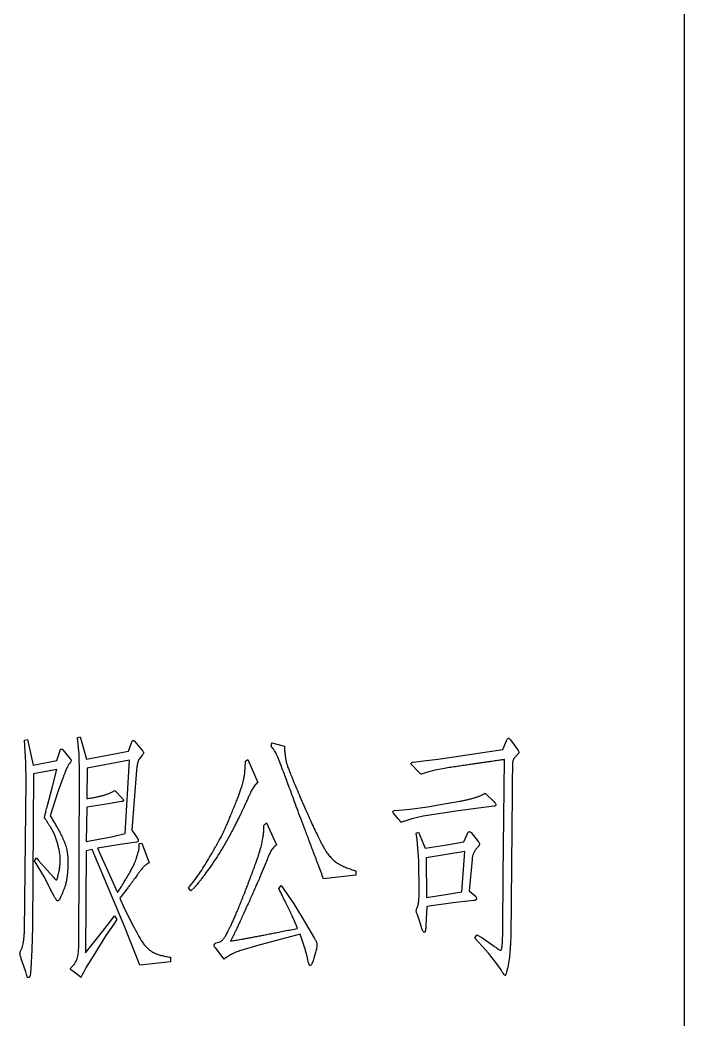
# Model space of a CAD drawing. Header units: millimetres. Extents: x 567 to 1204, y -320 to 307.
# Drawn here: x 844.8 to 955.8, y -22 to 145.1 of the extents above; entities that cross this region are included whole.
import ezdxf

# ---------------------------------------------------------------- set-up
doc = ezdxf.new("R2010")
doc.units = ezdxf.units.MM

msp = doc.modelspace()

# ---------------------------------------------------------------- linework, layer by layer
at = {"color": 7, "linetype": 'Continuous', "lineweight": 25}
msp.add_line((955.83, 306.86), (955.83, -208.14), dxfattribs=at)
at = {"color": 1, "linetype": 'Continuous', "lineweight": 25}
for p, q in [((854.41, 25.2), (854.84, 25.33)), ((854.67, 22.35), (854.41, 25.2)), ((854.84, 25.33), (855.92, 21.62)), ((845.56, 24.76), (846.04, 24.9)), ((845.74, 21.06), (845.56, 24.76)), ((846.04, 24.9), (846.99, 20.58)), ((862.91, 22.91), (863.42, 24.34)), ((863.94, 24.59), (865.32, 22.91)), ((886.79, 23.73), (886.88, 24.34)), ((886.88, 24.34), (888.99, 23.77)), ((925.53, 23.21), (926.13, 24.64)), ((926.82, 24.81), (927.99, 23.21)), ((850.96, 21.4), (851.48, 23.04)), ((851.95, 23.13), (853.2, 21.66)), ((854.76, 19.38), (854.67, 22.35)), ((855.92, 21.62), (862.91, 22.91)), ((914.74, 21.62), (925.53, 23.21)), ((845.82, 17.91), (845.74, 21.06)), ((846.99, 20.58), (850.96, 21.4)), ((856, 20.1), (855.96, 15.02)), ((863.12, 21.45), (856, 20.1)), ((862.39, 9.15), (863.12, 21.45)), ((882.43, 20.15), (882.48, 21.27)), ((882.48, 21.27), (882.91, 21.53)), ((882.91, 21.53), (884.55, 17.69)), ((911.33, 19.59), (910.38, 20.58)), ((910.56, 21.1), (912.71, 21.36)), ((912.71, 21.36), (914.74, 21.62)), ((916.03, 20.1), (914.22, 19.76)), ((925.61, 2.15), (925.83, 21.53)), ((847.03, 19.16), (846.85, -6.43)), ((850.96, 19.89), (847.03, 19.16)), ((850.18, 16.79), (850.96, 19.89)), ((851.95, 18.42), (851.13, 16.13)), ((854.62, -9.75), (854.76, 19.38)), ((864.25, 19.76), (863.47, 9.75)), ((912.93, 19.41), (911.94, 19.07)), ((914.22, 19.76), (912.93, 19.41)), ((845.56, -7.08), (845.82, 17.91)), ((849.44, 14.06), (850.18, 16.79)), ((851.13, 16.13), (849.83, 12.13)), ((860.66, 16.35), (861.91, 15.02)), ((922.59, 15.92), (924.1, 14.45)), ((927.08, 15.92), (926.86, -8.2)), ((855.96, 13.55), (855.87, 7.81)), ((859.59, 14.15), (855.96, 13.55)), ((861.7, 14.5), (859.59, 14.15)), ((910.47, 13.29), (912.93, 13.64)), ((912.93, 13.64), (915.73, 14.11)), ((915.73, 14.11), (918.41, 14.58)), ((924.02, 13.72), (918.06, 12.95)), ((908.05, 11.61), (907.28, 12.51)), ((907.36, 12.99), (908.78, 13.12)), ((908.78, 13.12), (910.47, 13.29)), ((912.19, 12.04), (910.29, 11.61)), ((918.06, 12.95), (912.19, 12.04)), ((885.54, 10.53), (885.98, 10.96)), ((885.54, 9.71), (885.54, 10.53)), ((885.98, 10.96), (887.66, 7.25)), ((910.29, 11.61), (909.3, 11.3)), ((855.87, 7.81), (860.11, 8.63)), ((860.11, 8.63), (862.39, 9.15)), ((863.47, 9.75), (864.38, 8.46)), ((911.03, 9.23), (911.42, 9.4)), ((911.2, 8.16), (911.03, 9.23)), ((911.42, 9.4), (912.54, 6.73)), ((919.01, 7.77), (919.61, 9.15)), ((920.22, 9.32), (921.43, 7.85)), ((861.52, 7.33), (857.73, 6.73)), ((857.73, 6.73), (861.1, -0.69)), ((864.25, 7.72), (861.52, 7.33)), ((864.72, 7.51), (865.15, 7.55)), ((864.72, 6.73), (864.72, 7.51)), ((865.15, 7.55), (866.36, 4.27)), ((911.33, 6.73), (911.2, 8.16)), ((911.5, 4.62), (911.33, 6.73)), ((912.54, 6.73), (916.16, 7.25)), ((916.16, 7.25), (919.01, 7.77)), ((847.2, 4.62), (847.54, 5.09)), ((847.54, 5.09), (847.85, 4.74)), ((855.87, 6.3), (855.75, -10.75)), ((856.86, 6.51), (855.87, 6.3)), ((862.3, -6.51), (856.86, 6.51)), ((919.19, 6.17), (912.71, 5.13)), ((912.71, 5.13), (912.75, -1.51)), ((918.67, -0.56), (919.19, 6.17)), ((847.51, 4.14), (847.2, 4.62)), ((848.75, 2.03), (847.51, 4.14)), ((847.85, 4.74), (849.83, 2.46)), ((885.93, 4.4), (885.07, 2.29)), ((911.55, -0.47), (911.5, 4.62)), ((920.39, 4.83), (919.91, -0.39)), ((850.22, -0.78), (848.75, 2.03)), ((851.13, 1.98), (851.34, 2.93)), ((900.95, 2.2), (895.55, 1.6)), ((900.95, 2.93), (900.95, 2.2)), ((925.53, -6.95), (925.61, 2.15)), ((872.99, 0.08), (873.5, 0.74)), ((873.38, -0.43), (872.99, 0.08)), ((873.98, 0.17), (873.38, -0.43)), ((888.05, -0.04), (888.48, 0.47)), ((888.48, 0.47), (890.55, -2.59)), ((861.49, -1.64), (862.22, -3.32)), ((912.75, -1.51), (916.33, -0.95)), ((916.33, -0.95), (918.67, -0.56)), ((919.91, -0.39), (920.91, -1.25)), ((862.22, -3.32), (863.73, -6.26)), ((890.55, -2.59), (892.53, -5.82)), ((912.8, -3.02), (912.66, -6.21)), ((917.15, -2.42), (912.8, -3.02)), ((920.69, -2.03), (917.15, -2.42)), ((859.97, -5.4), (860.58, -4.58)), ((860.58, -4.58), (860.97, -5.22)), ((911.59, -5.44), (911.25, -4.44)), ((846.85, -6.43), (846.77, -10.27)), ((857.95, -7.98), (859.97, -5.4)), ((860.45, -6), (859.15, -7.89)), ((860.97, -5.22), (860.45, -6)), ((864.85, -12.82), (862.3, -6.51)), ((892.53, -5.82), (894.04, -8.37)), ((911.94, -6.51), (911.59, -5.44)), ((855.75, -10.75), (857.95, -7.98)), ((859.15, -7.89), (857, -11.31)), ((880.33, -8.16), (879.98, -8.8)), ((891.63, -7.68), (884.33, -9.62)), ((892.02, -8.85), (891.63, -7.68)), ((920.87, -8.33), (921.17, -7.77)), ((922.07, -9.67), (920.87, -8.33)), ((921.17, -7.77), (921.99, -8.24)), ((921.99, -8.24), (924.06, -9.67)), ((878.9, -11.86), (877.52, -10.01)), ((877.56, -9.1), (878.08, -8.97)), ((884.33, -9.62), (881.71, -10.4)), ((892.49, -10.18), (892.02, -8.85)), ((923.11, -10.83), (922.07, -9.67)), ((846.77, -10.27), (846.6, -13.42)), ((857, -11.31), (855.87, -13.16)), ((869.98, -11.52), (869.98, -12.3)), ((893.05, -12.43), (892.88, -11.69)), ((894.22, -10.7), (893.92, -11.65)), ((924.36, -12.38), (923.11, -10.83)), ((845.74, -13.98), (845, -11.78)), ((855.87, -13.16), (855.4, -14.07)), ((869.98, -12.3), (864.85, -12.82)), ((925.23, -13.63), (924.36, -12.38)), ((854.79, -14.76), (853.55, -13.81))]:
    msp.add_line(p, q, dxfattribs=at)
for points, knots in [([(926.13, 24.64), (926.15, 24.7), (926.2, 24.81), (926.27, 24.96), (926.35, 25.05), (926.46, 25.12), (926.65, 25.01), (926.75, 24.89), (926.82, 24.81)], [0, 0, 0, 0, 0.199217, 0.351909, 0.459707, 0.530764, 0.698407, 1, 1, 1, 1]), ([(863.42, 24.34), (863.46, 24.42), (863.51, 24.55), (863.64, 24.72), (863.82, 24.72), (863.9, 24.64), (863.94, 24.59)], [0, 0, 0, 0, 0.352903, 0.578422, 0.754874, 1, 1, 1, 1]), ([(895.55, 1.6), (895.27, 2.35), (894.71, 3.81), (893.9, 5.95), (893.14, 7.96), (892.43, 9.85), (891.76, 11.62), (891.15, 13.26), (890.59, 14.78), (890.07, 16.18), (889.61, 17.44), (889.19, 18.56), (888.83, 19.54), (888.51, 20.37), (888.25, 21.05), (888.04, 21.59), (887.88, 21.99), (887.68, 22.46), (887.34, 23.04), (886.98, 23.49), (886.79, 23.73)], [0, 0, 0, 0, 0.101225, 0.197022, 0.287295, 0.372046, 0.451118, 0.524667, 0.592694, 0.655293, 0.711868, 0.761915, 0.805687, 0.842932, 0.873652, 0.897847, 0.915871, 0.927276, 0.962092, 1, 1, 1, 1]), ([(888.99, 23.77), (889.01, 23.54), (889.04, 23.08), (889.1, 22.43), (889.18, 21.82), (889.25, 21.31), (889.38, 20.84), (889.56, 20.33), (889.8, 19.66), (890.14, 18.81), (890.56, 17.81), (891.05, 16.63), (891.62, 15.29), (892.25, 13.84), (892.89, 12.39), (893.51, 11.03), (894.06, 9.83), (894.55, 8.79), (895, 7.9), (895.37, 7.16), (895.71, 6.58), (896.05, 6.01), (896.49, 5.46), (897, 4.89), (897.54, 4.42), (898.12, 4.04), (898.74, 3.73), (899.42, 3.44), (900.16, 3.17), (900.68, 3.01), (900.95, 2.93)], [0, 0, 0, 0, 0.028284, 0.054332, 0.078668, 0.101064, 0.115242, 0.136701, 0.165406, 0.201464, 0.244885, 0.295344, 0.353411, 0.41852, 0.484066, 0.543213, 0.595524, 0.641679, 0.68112, 0.714086, 0.740723, 0.760821, 0.793455, 0.823853, 0.852137, 0.878923, 0.90609, 0.935123, 0.966478, 1, 1, 1, 1]), ([(851.48, 23.04), (851.5, 23.1), (851.53, 23.2), (851.66, 23.31), (851.82, 23.25), (851.9, 23.17), (851.95, 23.13)], [0, 0, 0, 0, 0.282235, 0.487326, 0.690514, 1, 1, 1, 1]), ([(865.24, 22.27), (865.14, 22.16), (864.97, 21.97), (864.75, 21.67), (864.58, 21.39), (864.44, 21), (864.34, 20.46), (864.28, 20.01), (864.25, 19.76)], [0, 0, 0, 0, 0.150744, 0.284878, 0.403055, 0.50698, 0.726942, 1, 1, 1, 1]), ([(865.32, 22.91), (865.36, 22.86), (865.43, 22.77), (865.47, 22.61), (865.4, 22.43), (865.3, 22.33), (865.24, 22.27)], [0, 0, 0, 0, 0.253572, 0.446312, 0.654349, 1, 1, 1, 1]), ([(927.99, 23.21), (928.05, 23.12), (928.16, 22.97), (928.24, 22.75), (928.18, 22.61), (928.1, 22.49), (927.97, 22.34), (927.76, 22.13), (927.51, 21.87), (927.31, 21.58), (927.22, 21.29), (927.16, 21.06), (927.15, 20.82), (927.15, 20.53), (927.13, 20.11), (927.13, 19.54), (927.11, 18.84), (927.1, 17.99), (927.09, 17), (927.09, 16.3), (927.08, 15.92)], [0, 0, 0, 0, 0.045219, 0.072458, 0.08482, 0.102809, 0.128788, 0.161133, 0.221769, 0.265138, 0.299595, 0.337928, 0.357126, 0.393724, 0.449463, 0.522645, 0.614963, 0.724742, 0.853636, 1, 1, 1, 1]), ([(853.2, 21.66), (853.25, 21.6), (853.33, 21.49), (853.37, 21.27), (853.22, 21.04), (853.05, 20.86), (852.9, 20.67), (852.81, 20.5), (852.69, 20.29), (852.58, 20.01), (852.43, 19.69), (852.28, 19.32), (852.12, 18.89), (852.01, 18.58), (851.95, 18.42)], [0, 0, 0, 0, 0.064295, 0.110813, 0.171711, 0.279709, 0.320033, 0.371589, 0.439617, 0.522748, 0.619344, 0.731977, 0.858434, 1, 1, 1, 1]), ([(873.5, 0.74), (873.75, 1.06), (874.27, 1.73), (875.01, 2.79), (875.75, 3.96), (876.36, 4.98), (876.84, 5.81), (877.17, 6.39), (877.47, 6.92), (877.75, 7.4), (877.99, 7.84), (878.21, 8.22), (878.39, 8.56), (878.56, 8.87), (878.72, 9.2), (878.91, 9.58), (879.12, 10.04), (879.35, 10.59), (879.62, 11.21), (879.91, 11.92), (880.24, 12.71), (880.58, 13.55), (880.91, 14.39), (881.24, 15.18), (881.49, 15.91), (881.73, 16.55), (881.91, 17.13), (882.07, 17.62), (882.17, 18.05), (882.26, 18.5), (882.32, 18.97), (882.39, 19.45), (882.42, 19.83), (882.43, 20.05), (882.43, 20.15)], [0, 0, 0, 0, 0.056456, 0.117095, 0.180772, 0.24879, 0.28237, 0.313415, 0.341667, 0.367531, 0.390604, 0.411031, 0.428926, 0.444032, 0.459928, 0.479667, 0.503126, 0.530857, 0.562165, 0.597755, 0.637195, 0.680372, 0.723715, 0.763207, 0.798812, 0.830572, 0.858579, 0.882751, 0.902867, 0.91948, 0.946415, 0.96912, 0.986658, 1, 1, 1, 1]), ([(910.38, 20.58), (910.32, 20.64), (910.22, 20.73), (910.15, 20.94), (910.33, 21.07), (910.47, 21.09), (910.56, 21.1)], [0, 0, 0, 0, 0.304897, 0.493181, 0.683335, 1, 1, 1, 1]), ([(925.83, 21.53), (925.77, 21.52), (925.65, 21.51), (925.43, 21.47), (925.15, 21.44), (924.81, 21.39), (924.41, 21.34), (923.95, 21.26), (923.42, 21.19), (922.84, 21.1), (922.2, 21.02), (921.5, 20.91), (920.73, 20.8), (919.91, 20.68), (919.03, 20.55), (918.08, 20.41), (917.08, 20.26), (916.39, 20.16), (916.03, 20.1)], [0, 0, 0, 0, 0.016264, 0.038462, 0.067145, 0.101677, 0.142783, 0.189829, 0.243359, 0.302735, 0.367958, 0.439757, 0.518135, 0.601719, 0.692428, 0.788436, 0.890929, 1, 1, 1, 1]), ([(911.94, 19.07), (911.91, 19.08), (911.82, 19.1), (911.7, 19.21), (911.53, 19.38), (911.4, 19.51), (911.33, 19.59)], [0, 0, 0, 0, 0.117849, 0.316034, 0.613179, 1, 1, 1, 1]), ([(884.55, 17.69), (884.46, 17.6), (884.27, 17.43), (883.99, 17.14), (883.72, 16.74), (883.48, 16.31), (883.24, 15.82), (883, 15.31), (882.72, 14.67), (882.44, 14.05), (882.19, 13.48), (881.95, 12.99), (881.7, 12.44), (881.41, 11.86), (881.09, 11.23), (880.74, 10.54), (880.36, 9.82), (879.82, 8.79), (879.11, 7.5), (878.21, 6.01), (877.29, 4.58), (876.5, 3.45), (875.89, 2.61), (875.48, 2.05), (875.12, 1.57), (874.8, 1.15), (874.53, 0.81), (874.31, 0.53), (874.13, 0.32), (874.02, 0.22), (873.98, 0.17)], [0, 0, 0, 0, 0.018707, 0.036974, 0.058633, 0.088996, 0.109444, 0.136992, 0.171384, 0.212598, 0.236127, 0.262566, 0.291785, 0.323362, 0.35786, 0.39528, 0.435351, 0.477927, 0.564663, 0.649479, 0.732046, 0.812721, 0.850363, 0.883957, 0.913506, 0.939013, 0.960291, 0.977537, 0.990763, 1, 1, 1, 1]), ([(855.96, 15.02), (856.22, 15.05), (856.7, 15.12), (857.41, 15.24), (858.07, 15.38), (858.68, 15.54), (859.25, 15.71), (859.76, 15.9), (860.23, 16.11), (860.52, 16.27), (860.66, 16.35)], [0, 0, 0, 0, 0.155012, 0.300156, 0.437101, 0.566087, 0.685773, 0.798083, 0.902248, 1, 1, 1, 1]), ([(918.41, 14.58), (918.64, 14.62), (919.1, 14.71), (919.75, 14.86), (920.35, 15.01), (920.9, 15.17), (921.4, 15.34), (921.85, 15.52), (922.24, 15.71), (922.48, 15.86), (922.59, 15.92)], [0, 0, 0, 0, 0.1632986, 0.3144433, 0.4546808, 0.5841413, 0.7034556, 0.8129815, 0.9112448, 1, 1, 1, 1]), ([(851.48, 5.57), (851.46, 5.71), (851.41, 6.02), (851.31, 6.52), (851.17, 7.1), (851, 7.73), (850.8, 8.39), (850.55, 9.02), (850.27, 9.61), (849.96, 10.14), (849.65, 10.6), (849.42, 10.99), (849.23, 11.26), (849.09, 11.49), (848.99, 11.66), (848.87, 11.77), (848.88, 11.87), (848.9, 11.99), (848.95, 12.17), (849, 12.42), (849.09, 12.74), (849.18, 13.12), (849.31, 13.57), (849.4, 13.89), (849.44, 14.06)], [0, 0, 0, 0, 0.046574, 0.102811, 0.167291, 0.241089, 0.31788, 0.391215, 0.462367, 0.531773, 0.593899, 0.643081, 0.679267, 0.702492, 0.730163, 0.745257, 0.750838, 0.76357, 0.783707, 0.812313, 0.847683, 0.890833, 0.941439, 1, 1, 1, 1]), ([(861.91, 15.02), (861.97, 14.96), (862.07, 14.86), (862.13, 14.7), (862.07, 14.6), (861.99, 14.55), (861.86, 14.52), (861.76, 14.51), (861.7, 14.5)], [0, 0, 0, 0, 0.286174, 0.465827, 0.541275, 0.646963, 0.79998, 1, 1, 1, 1]), ([(924.1, 14.45), (924.17, 14.37), (924.29, 14.21), (924.37, 13.95), (924.25, 13.73), (924.1, 13.72), (924.02, 13.72)], [0, 0, 0, 0, 0.339909, 0.580262, 0.763148, 1, 1, 1, 1]), ([(849.83, 12.13), (849.97, 11.9), (850.24, 11.47), (850.62, 10.83), (850.97, 10.23), (851.29, 9.67), (851.56, 9.13), (851.81, 8.64), (852.02, 8.18), (852.27, 7.61), (852.51, 6.89), (852.7, 5.96), (852.81, 4.97), (852.81, 4.28), (852.81, 3.93)], [0, 0, 0, 0, 0.0888932, 0.1724717, 0.2508678, 0.3233714, 0.3906597, 0.4534342, 0.5104469, 0.5620547, 0.6622129, 0.768244, 0.8804877, 1, 1, 1, 1]), ([(907.28, 12.51), (907.24, 12.55), (907.17, 12.64), (907.12, 12.79), (907.19, 12.95), (907.3, 12.97), (907.36, 12.99)], [0, 0, 0, 0, 0.274753, 0.502622, 0.724135, 1, 1, 1, 1]), ([(909.3, 11.3), (909.19, 11.27), (909.01, 11.2), (908.77, 11.12), (908.62, 11.08), (908.52, 11.05), (908.46, 11.13), (908.37, 11.23), (908.22, 11.4), (908.11, 11.53), (908.05, 11.61)], [0, 0, 0, 0, 0.223584, 0.38536, 0.489336, 0.531134, 0.572306, 0.660728, 0.805101, 1, 1, 1, 1]), ([(864.38, 8.46), (864.43, 8.36), (864.53, 8.2), (864.6, 7.95), (864.47, 7.76), (864.33, 7.74), (864.25, 7.72)], [0, 0, 0, 0, 0.351098, 0.577747, 0.749729, 1, 1, 1, 1]), ([(878.08, -8.97), (878.2, -8.92), (878.48, -8.81), (878.75, -8.55), (878.93, -8.31), (879.06, -8.11), (879.21, -7.86), (879.38, -7.55), (879.58, -7.17), (879.79, -6.74), (880.03, -6.25), (880.29, -5.7), (880.57, -5.09), (880.87, -4.41), (881.18, -3.67), (881.52, -2.87), (881.86, -1.99), (882.23, -1.06), (882.62, -0.06), (883.01, 0.99), (883.4, 2), (883.75, 2.95), (884.06, 3.79), (884.32, 4.52), (884.55, 5.14), (884.72, 5.67), (884.86, 6.08), (885.02, 6.66), (885.21, 7.4), (885.36, 8.18), (885.46, 8.75), (885.5, 9.11), (885.54, 9.43), (885.54, 9.62), (885.54, 9.71)], [0, 0, 0, 0, 0.019498, 0.04414, 0.05286, 0.064168, 0.078799, 0.096346, 0.116826, 0.14067, 0.167181, 0.197062, 0.230183, 0.266136, 0.305631, 0.348792, 0.394685, 0.443957, 0.496784, 0.552764, 0.607753, 0.657273, 0.70103, 0.739027, 0.771664, 0.79884, 0.820264, 0.836247, 0.88668, 0.93269, 0.953366, 0.971377, 0.987137, 1, 1, 1, 1]), ([(919.61, 9.15), (919.65, 9.23), (919.72, 9.36), (919.88, 9.5), (920.08, 9.46), (920.17, 9.37), (920.22, 9.32)], [0, 0, 0, 0, 0.320293, 0.540152, 0.737737, 1, 1, 1, 1]), ([(861.1, -0.69), (861.31, -0.36), (861.73, 0.28), (862.3, 1.2), (862.79, 2.04), (863.23, 2.78), (863.58, 3.46), (863.87, 4.04), (864.1, 4.53), (864.27, 5.06), (864.42, 5.6), (864.57, 6.11), (864.67, 6.47), (864.71, 6.66), (864.72, 6.73)], [0, 0, 0, 0, 0.14352, 0.273664, 0.390877, 0.494914, 0.586041, 0.664088, 0.728799, 0.781555, 0.865509, 0.929504, 0.974817, 1, 1, 1, 1]), ([(887.66, 7.25), (887.55, 7.16), (887.33, 6.99), (887.04, 6.67), (886.79, 6.33), (886.53, 5.83), (886.25, 5.18), (886.04, 4.66), (885.93, 4.4)], [0, 0, 0, 0, 0.126096, 0.249181, 0.375093, 0.500307, 0.750772, 1, 1, 1, 1]), ([(921.43, 7.85), (921.49, 7.76), (921.58, 7.61), (921.64, 7.39), (921.59, 7.22), (921.5, 7.09), (921.36, 6.91), (921.12, 6.66), (920.83, 6.32), (920.59, 5.85), (920.44, 5.36), (920.41, 5.01), (920.39, 4.83)], [0, 0, 0, 0, 0.092302, 0.158862, 0.192076, 0.239974, 0.304087, 0.385034, 0.548964, 0.696505, 0.841208, 1, 1, 1, 1]), ([(851.34, 2.93), (851.37, 3.14), (851.43, 3.57), (851.5, 4.23), (851.54, 4.9), (851.5, 5.35), (851.48, 5.57)], [0, 0, 0, 0, 0.238932, 0.491693, 0.750484, 1, 1, 1, 1]), ([(852.81, 3.93), (852.8, 3.63), (852.76, 3.02), (852.68, 2.27), (852.6, 1.68), (852.54, 1.27), (852.47, 0.92), (852.38, 0.6), (852.27, 0.27), (852.14, -0.11), (851.96, -0.54), (851.78, -1.01), (851.58, -1.44), (851.42, -1.79), (851.27, -1.99), (851.1, -2.13), (850.91, -1.98), (850.73, -1.74), (850.49, -1.31), (850.32, -0.97), (850.22, -0.78)], [0, 0, 0, 0, 0.110653, 0.228088, 0.284558, 0.335598, 0.380641, 0.420431, 0.460915, 0.511024, 0.569565, 0.636724, 0.699768, 0.747361, 0.779852, 0.798515, 0.818566, 0.857805, 0.91805, 1, 1, 1, 1]), ([(866.36, 4.27), (866.17, 4.16), (865.84, 3.95), (865.46, 3.62), (865.19, 3.31), (864.96, 3), (864.66, 2.62), (864.39, 2.24), (864.14, 1.87), (863.89, 1.54), (863.6, 1.14), (863.27, 0.69), (862.88, 0.19), (862.46, -0.37), (861.99, -0.99), (861.66, -1.42), (861.49, -1.64)], [0, 0, 0, 0, 0.083312, 0.154426, 0.193222, 0.242856, 0.30625, 0.38062, 0.425282, 0.479883, 0.542781, 0.615138, 0.697453, 0.789228, 0.889962, 1, 1, 1, 1]), ([(849.83, 2.46), (849.96, 2.32), (850.19, 2.06), (850.48, 1.72), (850.69, 1.55), (850.82, 1.4), (850.94, 1.44), (851, 1.56), (851.07, 1.74), (851.11, 1.89), (851.13, 1.98)], [0, 0, 0, 0, 0.277538, 0.48228, 0.618722, 0.685633, 0.722908, 0.78142, 0.872076, 1, 1, 1, 1]), ([(885.07, 2.29), (885.02, 2.16), (884.9, 1.87), (884.69, 1.39), (884.44, 0.81), (884.14, 0.15), (883.82, -0.6), (883.44, -1.44), (883.02, -2.38), (882.56, -3.36), (882.12, -4.34), (881.72, -5.23), (881.36, -6), (881.05, -6.66), (880.8, -7.2), (880.6, -7.63), (880.45, -7.93), (880.36, -8.1), (880.33, -8.16)], [0, 0, 0, 0, 0.03673, 0.082161, 0.13681, 0.19966, 0.271505, 0.352061, 0.441331, 0.539315, 0.636055, 0.721083, 0.795368, 0.85868, 0.91102, 0.951647, 0.981547, 1, 1, 1, 1]), ([(891.2, -6.69), (891.12, -6.5), (890.96, -6.09), (890.69, -5.45), (890.36, -4.74), (889.99, -3.94), (889.57, -3.07), (889.1, -2.13), (888.59, -1.11), (888.23, -0.41), (888.05, -0.04)], [0, 0, 0, 0, 0.082647, 0.178067, 0.285041, 0.404036, 0.535062, 0.67773, 0.833226, 1, 1, 1, 1]), ([(911.25, -4.44), (911.21, -4.36), (911.15, -4.21), (911.09, -4), (911.05, -3.84), (911.04, -3.66), (911.14, -3.41), (911.25, -3.11), (911.37, -2.8), (911.42, -2.49), (911.48, -2.13), (911.5, -1.75), (911.52, -1.37), (911.53, -1.03), (911.55, -0.73), (911.55, -0.55), (911.55, -0.47)], [0, 0, 0, 0, 0.067201, 0.119939, 0.160044, 0.186832, 0.250574, 0.354598, 0.422749, 0.499876, 0.587304, 0.68515, 0.782793, 0.867796, 0.940224, 1, 1, 1, 1]), ([(920.91, -1.25), (920.98, -1.33), (921.11, -1.47), (921.16, -1.7), (921.12, -1.87), (921.01, -1.95), (920.87, -2.01), (920.76, -2.02), (920.69, -2.03)], [0, 0, 0, 0, 0.273583, 0.496632, 0.596382, 0.70018, 0.828793, 1, 1, 1, 1]), ([(863.73, -6.26), (863.98, -6.75), (864.46, -7.68), (865.1, -8.79), (865.64, -9.55), (866.09, -10.03), (866.58, -10.42), (867.13, -10.75), (867.75, -10.99), (868.43, -11.21), (869.18, -11.39), (869.71, -11.47), (869.98, -11.52)], [0, 0, 0, 0, 0.190246, 0.3615, 0.439947, 0.5144, 0.586687, 0.658247, 0.733135, 0.81505, 0.903577, 1, 1, 1, 1]), ([(912.66, -6.21), (912.66, -6.35), (912.64, -6.6), (912.61, -6.92), (912.58, -7.13), (912.53, -7.29), (912.42, -7.34), (912.3, -7.36), (912.22, -7.24), (912.14, -7.09), (912.05, -6.83), (911.98, -6.63), (911.94, -6.51)], [0, 0, 0, 0, 0.190278, 0.334882, 0.431403, 0.485471, 0.542228, 0.59115, 0.63393, 0.715019, 0.835265, 1, 1, 1, 1]), ([(845, -11.78), (844.97, -11.68), (844.91, -11.5), (844.84, -11.25), (844.8, -11.06), (844.77, -10.84), (844.84, -10.55), (845.03, -10.17), (845.22, -9.75), (845.34, -9.28), (845.4, -8.76), (845.46, -8.16), (845.5, -7.58), (845.54, -7.22), (845.56, -7.08)], [0, 0, 0, 0, 0.065114, 0.116975, 0.15892, 0.188076, 0.251235, 0.344645, 0.448106, 0.538058, 0.640538, 0.775806, 0.908322, 1, 1, 1, 1]), ([(879.98, -8.8), (880.08, -8.79), (880.29, -8.75), (880.64, -8.71), (881.05, -8.63), (881.51, -8.56), (882.02, -8.46), (882.59, -8.36), (883.21, -8.25), (883.88, -8.12), (884.61, -7.98), (885.39, -7.84), (886.23, -7.66), (887.12, -7.5), (888.06, -7.31), (889.06, -7.11), (890.11, -6.91), (890.83, -6.76), (891.2, -6.69)], [0, 0, 0, 0, 0.026051, 0.057169, 0.092975, 0.133842, 0.179413, 0.230041, 0.285178, 0.345022, 0.410026, 0.480085, 0.554311, 0.634139, 0.718027, 0.807077, 0.901178, 1, 1, 1, 1]), ([(925.23, -10.31), (925.25, -10.27), (925.34, -10.15), (925.38, -9.86), (925.43, -9.42), (925.47, -8.86), (925.48, -8.27), (925.52, -7.74), (925.52, -7.31), (925.52, -7.06), (925.53, -6.95)], [0, 0, 0, 0, 0.042266, 0.12757, 0.256348, 0.433506, 0.61986, 0.776149, 0.902179, 1, 1, 1, 1]), ([(926.86, -8.2), (926.85, -8.36), (926.84, -8.7), (926.8, -9.24), (926.77, -9.84), (926.71, -10.72), (926.62, -11.85), (926.41, -12.96), (926.22, -13.73), (926.12, -14.18), (926.03, -14.4), (925.95, -14.61), (925.81, -14.48), (925.68, -14.32), (925.46, -14.01), (925.31, -13.77), (925.23, -13.63)], [0, 0, 0, 0, 0.062775, 0.133942, 0.21262, 0.298907, 0.47863, 0.658796, 0.737859, 0.794823, 0.830529, 0.845597, 0.858355, 0.888, 0.935318, 1, 1, 1, 1]), ([(853.46, -13.12), (853.58, -12.99), (853.81, -12.76), (854.09, -12.37), (854.3, -11.97), (854.46, -11.4), (854.57, -10.66), (854.6, -10.06), (854.62, -9.75)], [0, 0, 0, 0, 0.140501, 0.269083, 0.392168, 0.508458, 0.748436, 1, 1, 1, 1]), ([(877.52, -10.01), (877.47, -9.95), (877.38, -9.84), (877.28, -9.69), (877.22, -9.55), (877.23, -9.39), (877.35, -9.23), (877.49, -9.15), (877.56, -9.1)], [0, 0, 0, 0, 0.207951, 0.366958, 0.491323, 0.586998, 0.77401, 1, 1, 1, 1]), ([(894.04, -8.37), (894.08, -8.45), (894.16, -8.57), (894.25, -8.75), (894.32, -8.89), (894.39, -9.03), (894.43, -9.23), (894.44, -9.46), (894.42, -9.72), (894.38, -9.99), (894.31, -10.33), (894.25, -10.57), (894.22, -10.7)], [0, 0, 0, 0, 0.102233, 0.182064, 0.246626, 0.290075, 0.37411, 0.494966, 0.579124, 0.690486, 0.832566, 1, 1, 1, 1]), ([(924.06, -9.67), (924.21, -9.77), (924.47, -9.96), (924.82, -10.17), (925.06, -10.31), (925.19, -10.31), (925.23, -10.31)], [0, 0, 0, 0, 0.411787, 0.717515, 0.91004, 1, 1, 1, 1]), ([(881.71, -10.4), (881.44, -10.49), (880.91, -10.67), (880.17, -11.01), (879.49, -11.4), (879.09, -11.71), (878.9, -11.86)], [0, 0, 0, 0, 0.268503, 0.524442, 0.766405, 1, 1, 1, 1]), ([(892.88, -11.69), (892.84, -11.52), (892.75, -11.21), (892.64, -10.79), (892.55, -10.45), (892.51, -10.26), (892.49, -10.18)], [0, 0, 0, 0, 0.339299, 0.623897, 0.839802, 1, 1, 1, 1]), ([(893.92, -11.65), (893.87, -11.81), (893.8, -12.08), (893.67, -12.43), (893.55, -12.69), (893.45, -12.85), (893.31, -12.93), (893.19, -12.83), (893.11, -12.66), (893.08, -12.52), (893.05, -12.43)], [0, 0, 0, 0, 0.237018, 0.424363, 0.566122, 0.659616, 0.715523, 0.771521, 0.863245, 1, 1, 1, 1]), ([(853.55, -13.81), (853.47, -13.75), (853.35, -13.66), (853.19, -13.49), (853.29, -13.29), (853.39, -13.19), (853.46, -13.12)], [0, 0, 0, 0, 0.335801, 0.507904, 0.679573, 1, 1, 1, 1]), ([(846.6, -13.42), (846.58, -13.62), (846.55, -13.96), (846.51, -14.4), (846.45, -14.68), (846.37, -14.87), (846.23, -14.9), (846.1, -14.94), (846.01, -14.81), (845.94, -14.63), (845.85, -14.34), (845.78, -14.11), (845.74, -13.98)], [0, 0, 0, 0, 0.217578, 0.377175, 0.482893, 0.534067, 0.587323, 0.631672, 0.666324, 0.738282, 0.848848, 1, 1, 1, 1]), ([(855.4, -14.07), (855.34, -14.19), (855.22, -14.39), (855.1, -14.66), (855, -14.78), (854.97, -14.91), (854.89, -14.82), (854.83, -14.78), (854.79, -14.76)], [0, 0, 0, 0, 0.355812, 0.608838, 0.761708, 0.811803, 0.859982, 1, 1, 1, 1])]:
    msp.add_open_spline(points, degree=3, knots=knots, dxfattribs=at)

doc.saveas('drawing.dxf')
